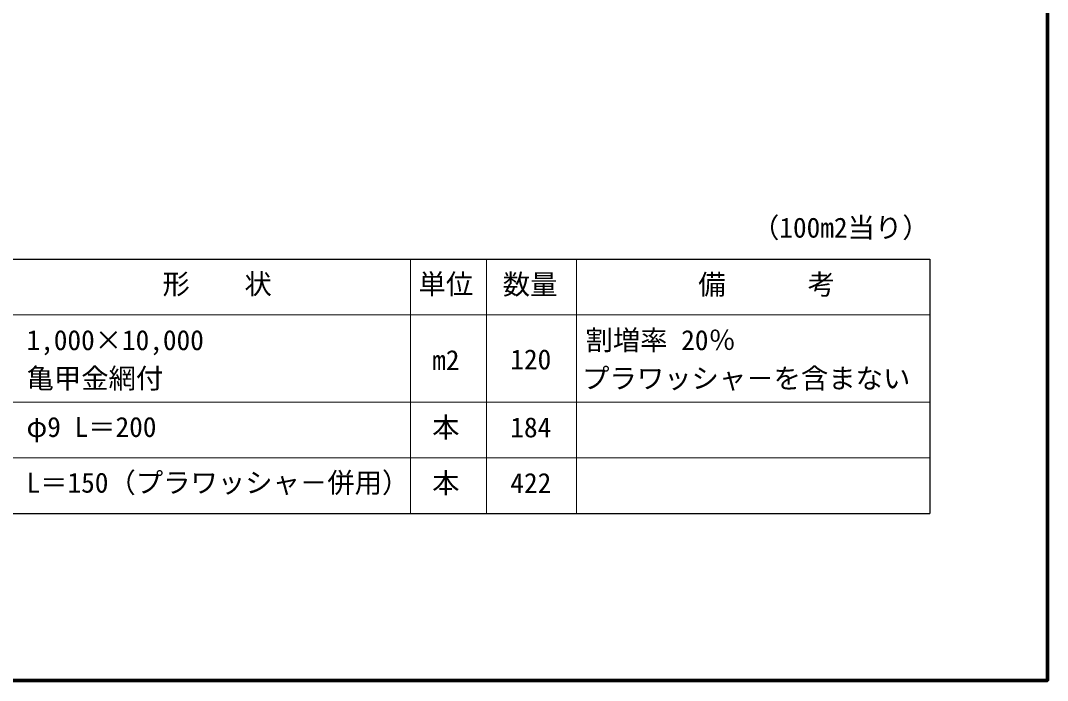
# Model space of a CAD drawing. Units: millimetres, scale not verified. Extents: x 200 to 8200, y 200 to 5838.
# Drawn here: x 5572 to 8200, y 200 to 1889 of the extents above; entities that cross this region are included whole.
import ezdxf
from ezdxf.enums import TextEntityAlignment as Align

# ---------------------------------------------------------------- set-up
doc = ezdxf.new("R2010")
doc.units = ezdxf.units.MM
doc.header["$LTSCALE"] = 20
for name, color, linetype, lineweight in [('C-MTR-FRAM', 5, 'Continuous', 25), ('C-MTR-LINE', 5, 'Continuous', 13), ('C-TTL', 2, 'Continuous', 70)]:
    doc.layers.add(name, color=color, linetype=linetype, lineweight=lineweight)
doc.layers.add('C-MTR-TXT', color=5, linetype='Continuous')
doc.styles.add('ＭＳ ゴシック', font='')
doc.styles.get('ＭＳ ゴシック').set_extended_font_data('MS Gothic')

msp = doc.modelspace()

# ---------------------------------------------------------------- linework, layer by layer
at = {"layer": 'C-MTR-FRAM'}
for p, q in [((4491.44, 1277.72), (7898.83, 1277.72)), ((7898.83, 1277.72), (7898.83, 627.08)), ((4491.44, 627.08), (7898.83, 627.08))]:
    msp.add_line(p, q, dxfattribs=at)
at = {"layer": 'C-MTR-LINE'}
for p, q in [((6569.91, 1277.72), (6569.91, 627.08)), ((6764.43, 1277.72), (6764.43, 627.08)), ((6994.89, 1277.72), (6994.89, 627.08)), ((4491.44, 1135.22), (7898.83, 1135.22)), ((4491.44, 912.08), (7898.83, 912.08)), ((4491.44, 769.58), (7898.83, 769.58))]:
    msp.add_line(p, q, dxfattribs=at)
at = {"layer": 'C-TTL'}
msp.add_lwpolyline([(200, 200), (8200, 200), (8200, 5740), (200, 5740)], close=True, dxfattribs=at)

# ---------------------------------------------------------------- texts
at = {"layer": 'C-MTR-TXT', "style": 'ＭＳ ゴシック'}
for s, p in [('（100m2当り）', (7443.83, 1317.72)), ('\u3000形\u3000\u3000状\u3000', (5864.98, 1173.22)), ('割増率 20％', (7017.69, 1029.77)), ('1,000×10,000', (5587.14, 1029.77)), ('亀甲金網付', (5587.14, 932.06)), ('プラワッシャ－を含まない', (7009.08, 932.06)), ('φ9 L＝200', (5587.14, 807.58)), ('L＝150（プラワッシャ－併用）', (5587.14, 665.08))]:
    msp.add_text(s, height=51.32, dxfattribs=at).set_placement(p, align=Align.BOTTOM_LEFT)
for s, p in [('単位', (6660.32, 1173.22)), ('m2', (6660.32, 978.58)), ('本', (6660.32, 806.63)), ('本', (6660.32, 664.13))]:
    msp.add_text(s, height=51.32, dxfattribs=at).set_placement(p, align=Align.BOTTOM_CENTER)
for s, p in [('数量', (6945.99, 1172.27)), ('\u3000備\u3000\u3000\u3000考\u3000', (7726.29, 1172.27)), ('120', (6930.12, 980.48)), ('184', (6930.12, 806.63)), ('422', (6930.12, 664.13))]:
    msp.add_text(s, height=51.32, dxfattribs=at).set_placement(p, align=Align.BOTTOM_RIGHT)

doc.saveas('drawing.dxf')
